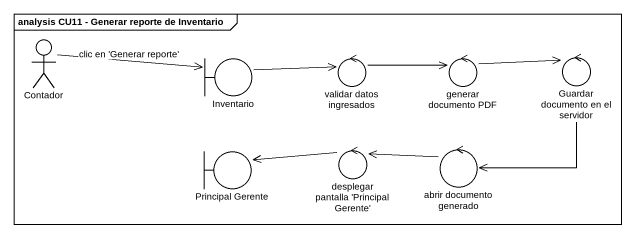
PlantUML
@startuml
mainframe analysis CU11 - Generar reporte de Inventario
actor Contador #FFFFFF
boundary Inventario #FFFFFF
control "validar datos ingresados" as validar_datos_ingresados #FFFFFF
control "generar documento PDF" as generar_documento_PDF #FFFFFF
control "Guardar documento en el servidor" as Guardar_documento_en_el #FFFFFF
boundary "Principal Gerente" as Principal_Gerente #FFFFFF
control "desplegar pantalla 'Principal Gerente'" as desplegar_pantalla #FFFFFF
control "abrir documento generado" as abrir_documento_generado #FFFFFF
Contador -right-> Inventario : clic en 'Generar reporte'
Inventario -right-> validar_datos_ingresados
validar_datos_ingresados -right-> generar_documento_PDF
generar_documento_PDF -right-> Guardar_documento_en_el
Guardar_documento_en_el --> abrir_documento_generado
desplegar_pantalla -left-> Principal_Gerente
abrir_documento_generado -left-> desplegar_pantalla
@enduml
